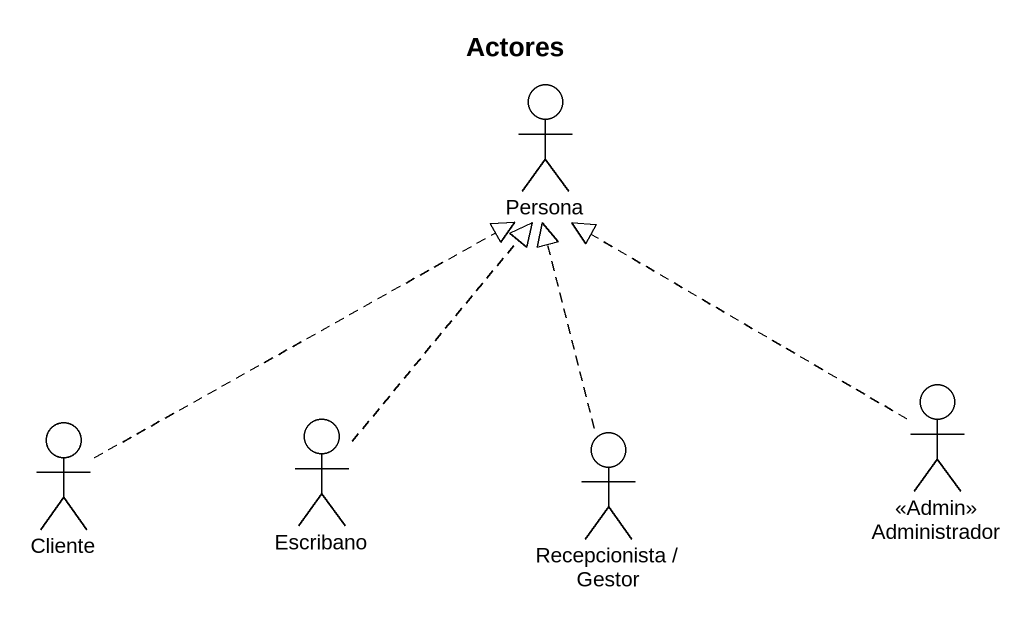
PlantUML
@startuml
title Actores
actor Persona
actor Cliente
actor Escribano
actor "Recepcionista / Gestor" as Recepcionista_Gestor
actor Administrador <<Admin>>
Cliente .up.|> Persona
Escribano .up.|> Persona
Recepcionista_Gestor .up.|> Persona
Administrador .up.|> Persona
@enduml
